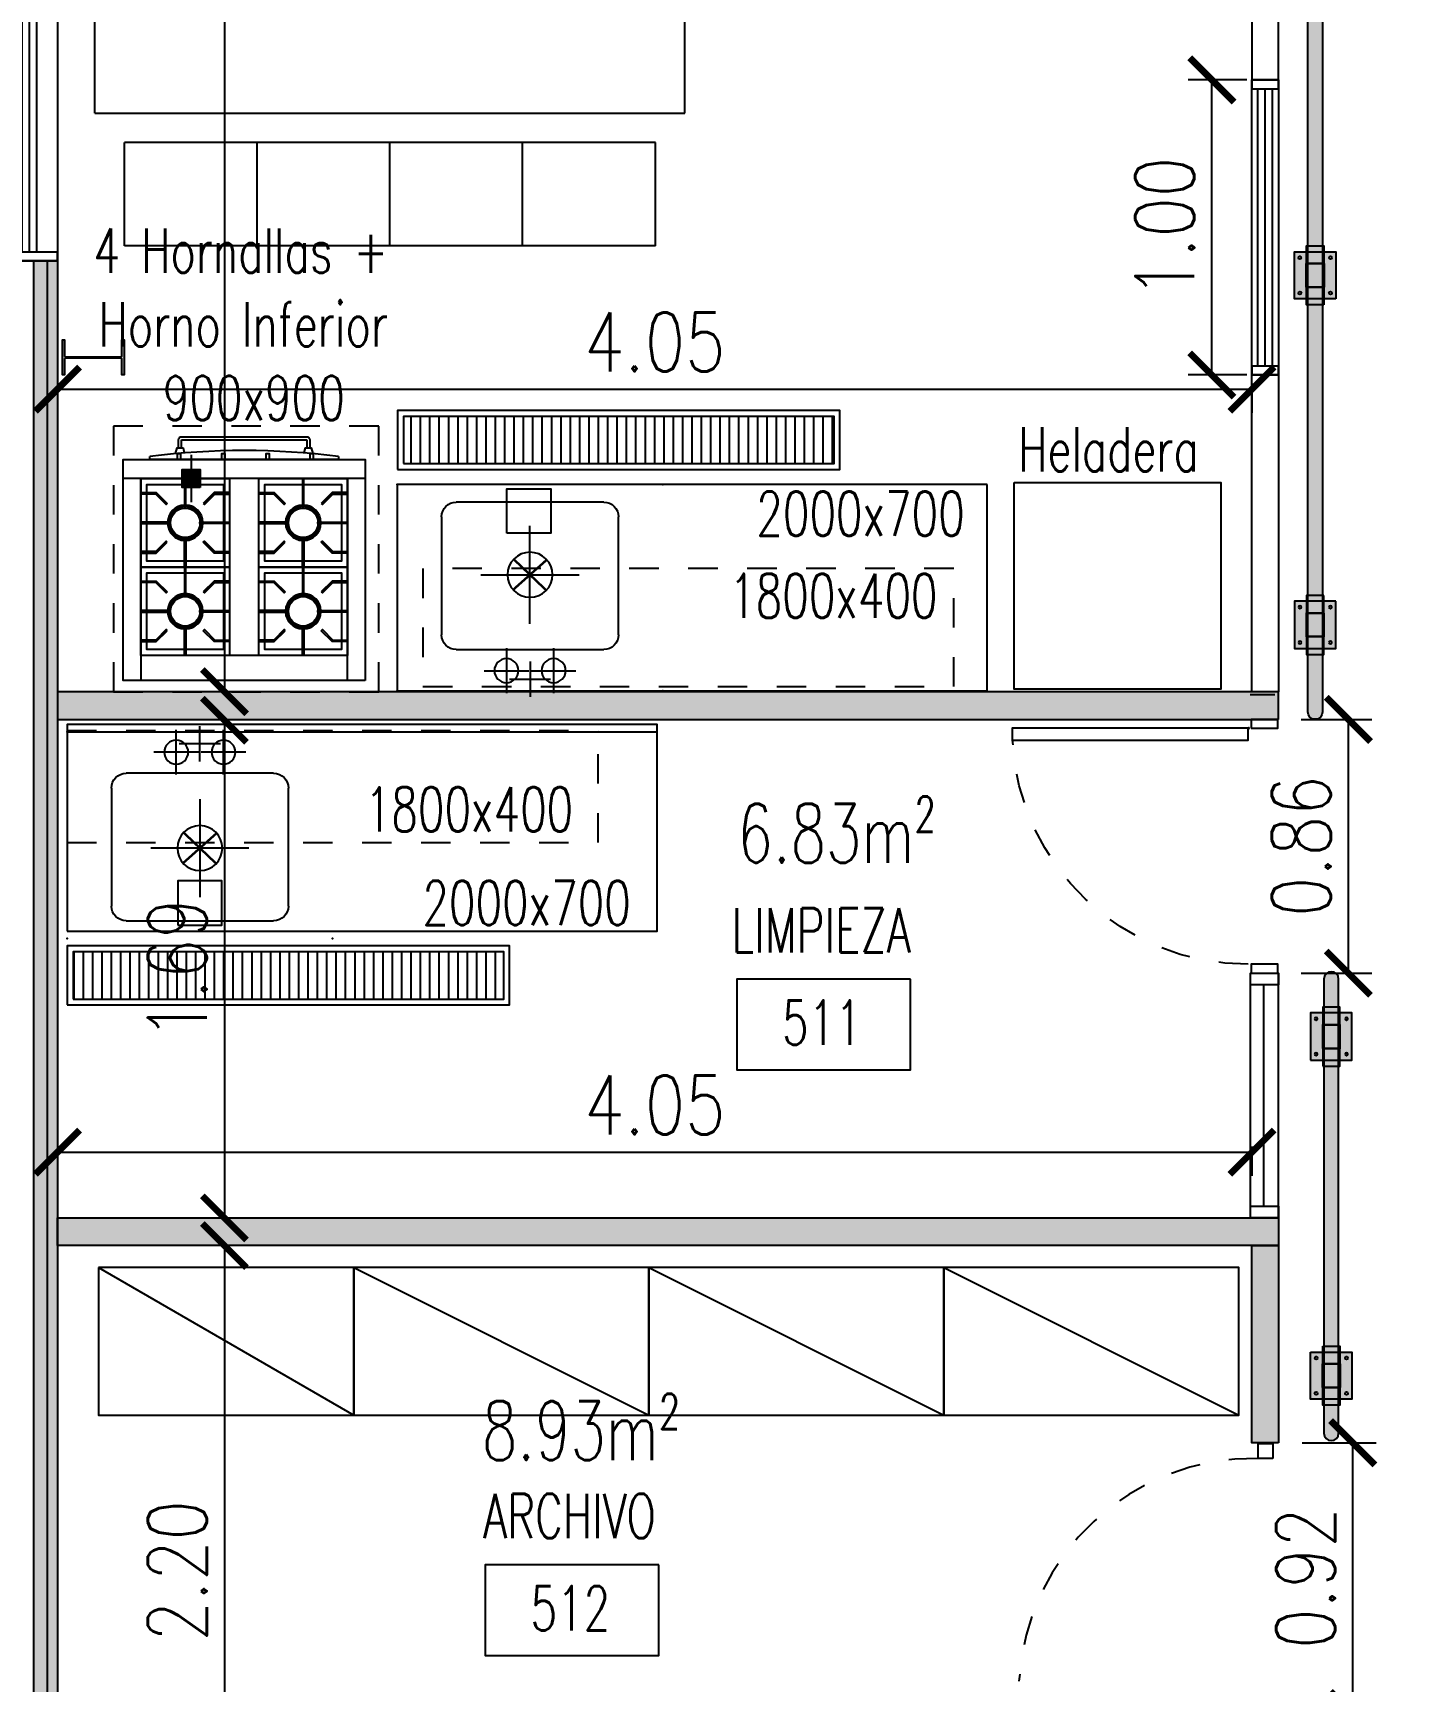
# Model space of a CAD drawing. Header units: millimetres. Extents: x -129 to 3172, y -143 to 919.
# Drawn here: x -53.25 to -48.58, y 5.31 to 10.9 of the extents above; entities that cross this region are included whole.
import ezdxf
from ezdxf.enums import TextEntityAlignment as Align

# ---------------------------------------------------------------- set-up
doc = ezdxf.new("R2010")
doc.units = ezdxf.units.MM
doc.header["$LTSCALE"] = 0.1
for name, pattern in [('DASHED', [0.75, 0.5, -0.25]), ('DASHED2', [0.375, 0.25, -0.125]), ('HIDDEN', [9.525, 6.35, -3.175])]:
    doc.linetypes.add(name, pattern=pattern)
for name, color, linetype in [('A-TABIQUE PRY', 2, 'Continuous'), ('A-VISTAS', 251, 'Continuous'), ('C-ALUMINIO', 140, 'Continuous'), ('C-METALICA', 8, 'Continuous'), ('D-PARACHOQUE', 8, 'Continuous'), ('E-AC INOX', 112, 'Continuous'), ('E-AC INOX CAMPANAS', 112, 'DASHED'), ('E-GENERAL', 8, 'Continuous'), ('E-MOBILIARIO', 1, 'Continuous'), ('E-REJILLAS', 8, 'Continuous'), ('E-TXT', 7, 'Continuous'), ('H-HATCH MURO', 252, 'Continuous'), ('MET-COLUMNA METALICA', 3, 'Continuous'), ('R-CUADRO REF', 1, 'Continuous'), ('R-NOMBRE LOCAL', 7, 'Continuous'), ('zA-COTAS', 1, 'Continuous'), ('zA-TXT SUPS', 2, 'Continuous')]:
    doc.layers.add(name, color=color, linetype=linetype)
doc.styles.add('ROMANS', font='ROMANS.SHX', dxfattribs={"width": 0.8, "height": 0.2})
doc.styles.add('TESTI15', font='romans.shx', dxfattribs={"width": 0.9, "height": 1.5})
doc.styles.add('VAUX', font='romans.shx', dxfattribs={"width": 0.85})
doc.dimstyles.new('COTA 1-125', dxfattribs={"dimtxt": 0.2, "dimasz": 0.15, "dimexe": 0.08, "dimexo": 0.08, "dimgap": 0.06, "dimtad": 1, "dimzin": 0, "dimdsep": 46, "dimtxsty": 'ROMANS', "dimblk": 'ARCHTICK', "dimcen": 0, "dimclrd": 256, "dimclre": 8, "dimclrt": 3, "dimadec": 0, "dimazin": 0, "dimtfac": 1, "dimtofl": 0, "dimtmove": 0, "dimatfit": 3, "dimldrblk": 'ARCHTICK', "dimfxl": 1, "dimtolj": 1, "dimtzin": 0, "dimlwd": -1, "dimlwe": -1, "dimarcsym": 0})

# ---------------------------------------------------------------- blocks, each defined once
blk = doc.blocks.new('1-600x500')
at = {"layer": 'E-AC INOX'}
for p, q in [((0.37, -0.1443), (0.37, 0.0072)), ((0.45, -0.1), (0.45, 0.02)), ((0.53, -0.1443), (0.53, 0.0072)), ((0.38, -0.04), (0.52, -0.04)), ((0.2943, -0.0685), (0.4457, -0.0685)), ((0.4543, -0.0685), (0.6057, -0.0685)), ((0.2, -0.14), (0.7, -0.14)), ((0.15, -0.59), (0.15, -0.19)), ((0.75, -0.19), (0.75, -0.59)), ((0.4499, -0.2272), (0.4499, -0.5599)), ((0.2835, -0.3936), (0.6163, -0.3936)), ((0.7, -0.64), (0.2, -0.64))]:
    blk.add_line(p, q, dxfattribs=at)
at = {"layer": 'E-AC INOX', "const_width": 0.008}
for points in [[(0.3929, -0.3428), (0.5069, -0.4444)], [(0.5051, -0.3408), (0.3946, -0.4463)]]:
    blk.add_lwpolyline(points, dxfattribs=at)
at = {"layer": 'E-AC INOX'}
for centre, radius in [((0.37, -0.0685), 0.0407), ((0.53, -0.0685), 0.0407), ((0.4499, -0.3936), 0.0764)]:
    blk.add_circle(centre, radius, dxfattribs=at)
for centre, start, end in [((0.2, -0.19), 90, 180), ((0.7, -0.19), 0, 90), ((0.2, -0.59), 180, 270), ((0.7, -0.59), 270, 0)]:
    blk.add_arc(centre, 0.05, start, end, dxfattribs=at)
at = {"layer": 'E-AC INOX', "color": 8}
for p in [(0, 0), (0.9, 0), (0, -0.7), (0.9, -0.7)]:
    blk.add_point(p, dxfattribs=at)
blk = doc.blocks.new('cocina 82 4h')
at = {"layer": 'E-AC INOX'}
h = blk.add_hatch(color=256, dxfattribs=at)
h.paths.add_polyline_path([(0.6201, -0.685), (0.6201, -0.6549), (0.59, -0.6549), (0.59, -0.685)])
h.paths.add_polyline_path([(0.5599, -0.685), (0.5599, -0.7151), (0.59, -0.7151), (0.59, -0.685)])
h.paths.add_polyline_path([(0.59, -0.685), (0.59, -0.7151), (0.6201, -0.7151), (0.6201, -0.685)])
h.paths.add_polyline_path([(0.5599, -0.6549), (0.5599, -0.685), (0.59, -0.685), (0.59, -0.6549)])
for p, q in [((0.06, 0), (0.06, -0.685)), ((0.76, -0.685), (0.76, 0)), ((0.06, -0.085), (0.76, -0.085)), ((0.59, -0.7651), (0.59, -0.6049)), ((0, -0.685), (0.82, -0.685)), ((0.5099, -0.685), (0.6701, -0.685)), ((0.09, -0.75), (0.73, -0.75)), ((0.09, -0.76), (0.09, -0.75)), ((0.73, -0.75), (0.73, -0.76)), ((0.1975, -0.8166), (0.1975, -0.7891)), ((0.6225, -0.8166), (0.1975, -0.8166)), ((0.6225, -0.7891), (0.6225, -0.8166))]:
    blk.add_line(p, q, dxfattribs=at)
for points in [[(0, 0), (0.82, 0), (0.82, -0.75), (0, -0.75)], [(0.06, -0.085), (0.36, -0.085), (0.36, -0.385), (0.06, -0.385)], [(0.2125, -0.085), (0.2125, -0.185), (0.2075, -0.185), (0.2075, -0.085)], [(0.46, -0.085), (0.76, -0.085), (0.76, -0.385), (0.46, -0.385)], [(0.46, -0.085), (0.76, -0.085), (0.76, -0.385), (0.46, -0.385)], [(0.48, -0.105), (0.74, -0.105), (0.74, -0.365), (0.48, -0.365)], [(0.6125, -0.085), (0.6125, -0.185), (0.6075, -0.185), (0.6075, -0.085)], [(0.1487, -0.1692), (0.1452, -0.1728), (0.1099, -0.1375), (0.06, -0.1375), (0.06, -0.1325), (0.112, -0.1325)], [(0.2713, -0.1692), (0.2748, -0.1728), (0.3101, -0.1375), (0.36, -0.1375), (0.36, -0.1325), (0.308, -0.1325)], [(0.5487, -0.1692), (0.5452, -0.1728), (0.5099, -0.1375), (0.46, -0.1375), (0.46, -0.1325), (0.512, -0.1325)], [(0.6713, -0.1692), (0.6748, -0.1728), (0.7101, -0.1375), (0.76, -0.1375), (0.76, -0.1325), (0.708, -0.1325)], [(0.06, -0.2325), (0.16, -0.2325), (0.16, -0.2375), (0.06, -0.2375)], [(0.36, -0.2325), (0.26, -0.2325), (0.26, -0.2375), (0.36, -0.2375)], [(0.46, -0.2325), (0.56, -0.2325), (0.56, -0.2375), (0.46, -0.2375)], [(0.76, -0.2325), (0.66, -0.2325), (0.66, -0.2375), (0.76, -0.2375)], [(0.1487, -0.3008), (0.1452, -0.2972), (0.1099, -0.3325), (0.06, -0.3325), (0.06, -0.3375), (0.112, -0.3375)], [(0.2125, -0.385), (0.2125, -0.285), (0.2075, -0.285), (0.2075, -0.385)], [(0.2713, -0.3008), (0.2748, -0.2972), (0.3101, -0.3325), (0.36, -0.3325), (0.36, -0.3375), (0.308, -0.3375)], [(0.5487, -0.3008), (0.5452, -0.2972), (0.5099, -0.3325), (0.46, -0.3325), (0.46, -0.3375), (0.512, -0.3375)], [(0.6125, -0.385), (0.6125, -0.285), (0.6075, -0.285), (0.6075, -0.385)], [(0.6713, -0.3008), (0.6748, -0.2972), (0.7101, -0.3325), (0.76, -0.3325), (0.76, -0.3375), (0.708, -0.3375)], [(0.06, -0.385), (0.36, -0.385), (0.36, -0.685), (0.06, -0.685)], [(0.06, -0.385), (0.36, -0.385), (0.36, -0.685), (0.06, -0.685)], [(0.2125, -0.385), (0.2125, -0.485), (0.2075, -0.485), (0.2075, -0.385)], [(0.46, -0.385), (0.76, -0.385), (0.76, -0.685), (0.46, -0.685)], [(0.46, -0.385), (0.76, -0.385), (0.76, -0.685), (0.46, -0.685)], [(0.6125, -0.385), (0.6125, -0.485), (0.6075, -0.485), (0.6075, -0.385)], [(0.1487, -0.4692), (0.1452, -0.4728), (0.1099, -0.4375), (0.06, -0.4375), (0.06, -0.4325), (0.112, -0.4325)], [(0.08, -0.405), (0.34, -0.405), (0.34, -0.665), (0.08, -0.665)], [(0.2713, -0.4692), (0.2748, -0.4728), (0.3101, -0.4375), (0.36, -0.4375), (0.36, -0.4325), (0.308, -0.4325)], [(0.5487, -0.4692), (0.5452, -0.4728), (0.5099, -0.4375), (0.46, -0.4375), (0.46, -0.4325), (0.512, -0.4325)], [(0.48, -0.405), (0.74, -0.405), (0.74, -0.665), (0.48, -0.665)], [(0.6713, -0.4692), (0.6748, -0.4728), (0.7101, -0.4375), (0.76, -0.4375), (0.76, -0.4325), (0.708, -0.4325)], [(0.06, -0.5325), (0.16, -0.5325), (0.16, -0.5375), (0.06, -0.5375)], [(0.36, -0.5325), (0.26, -0.5325), (0.26, -0.5375), (0.36, -0.5375)], [(0.46, -0.5325), (0.56, -0.5325), (0.56, -0.5375), (0.46, -0.5375)], [(0.76, -0.5325), (0.66, -0.5325), (0.66, -0.5375), (0.76, -0.5375)], [(0.1487, -0.6008), (0.1452, -0.5972), (0.1099, -0.6325), (0.06, -0.6325), (0.06, -0.6375), (0.112, -0.6375)], [(0.2125, -0.685), (0.2125, -0.585), (0.2075, -0.585), (0.2075, -0.685)], [(0.2713, -0.6008), (0.2748, -0.5972), (0.3101, -0.6325), (0.36, -0.6325), (0.36, -0.6375), (0.308, -0.6375)], [(0.5487, -0.6008), (0.5452, -0.5972), (0.5099, -0.6325), (0.46, -0.6325), (0.46, -0.6375), (0.512, -0.6375)], [(0.6125, -0.685), (0.6125, -0.585), (0.6075, -0.585), (0.6075, -0.685)], [(0.6713, -0.6008), (0.6748, -0.5972), (0.7101, -0.6325), (0.76, -0.6325), (0.76, -0.6375), (0.708, -0.6375)], [(0.5599, -0.6549), (0.6201, -0.6549), (0.6201, -0.7151), (0.5599, -0.7151)], [(0.176, -0.75), (0.186, -0.75), (0.186, -0.77), (0.176, -0.77)], [(0.326, -0.75), (0.336, -0.75), (0.336, -0.77), (0.326, -0.77)], [(0.476, -0.75), (0.486, -0.75), (0.486, -0.77), (0.476, -0.77)], [(0.626, -0.75), (0.636, -0.75), (0.636, -0.77), (0.626, -0.77)]]:
    blk.add_lwpolyline(points, close=True, dxfattribs=at)
for points in [[(0.08, -0.1325), (0.08, -0.105), (0.2075, -0.105)], [(0.2125, -0.105), (0.34, -0.105), (0.34, -0.1325)], [(0.48, -0.1325), (0.48, -0.105), (0.6075, -0.105)], [(0.6125, -0.105), (0.74, -0.105), (0.74, -0.1325)], [(0.08, -0.2325), (0.08, -0.1375)], [(0.34, -0.1375), (0.34, -0.2325)], [(0.48, -0.2325), (0.48, -0.1375)], [(0.74, -0.1375), (0.74, -0.2325)], [(0.08, -0.3325), (0.08, -0.2375)], [(0.34, -0.2375), (0.34, -0.3325)], [(0.48, -0.3325), (0.48, -0.2375)], [(0.74, -0.2375), (0.74, -0.3325)], [(0.2075, -0.365), (0.08, -0.365), (0.08, -0.3375)], [(0.34, -0.3375), (0.34, -0.365), (0.2125, -0.365)], [(0.6075, -0.365), (0.48, -0.365), (0.48, -0.3375)], [(0.74, -0.3375), (0.74, -0.365), (0.6125, -0.365)], [(0.08, -0.4325), (0.08, -0.405), (0.2075, -0.405)], [(0.08, -0.5325), (0.08, -0.4375)], [(0.2125, -0.405), (0.34, -0.405), (0.34, -0.4325)], [(0.34, -0.4375), (0.34, -0.5325)], [(0.48, -0.4325), (0.48, -0.405), (0.6075, -0.405)], [(0.48, -0.5325), (0.48, -0.4375)], [(0.6125, -0.405), (0.74, -0.405), (0.74, -0.4325)], [(0.74, -0.4375), (0.74, -0.5325)], [(0.08, -0.6325), (0.08, -0.5375)], [(0.34, -0.5375), (0.34, -0.6325)], [(0.48, -0.6325), (0.48, -0.5375)], [(0.74, -0.5375), (0.74, -0.6325)], [(0.2075, -0.665), (0.08, -0.665), (0.08, -0.6375)], [(0.34, -0.6375), (0.34, -0.665), (0.2125, -0.665)], [(0.6075, -0.665), (0.48, -0.665), (0.48, -0.6375)], [(0.74, -0.6375), (0.74, -0.665), (0.6125, -0.665)], [(0.207, -0.7719), (0.2025, -0.7891), (0.1825, -0.7891), (0.1778, -0.7695)], [(0.6427, -0.7694), (0.6375, -0.7891), (0.6175, -0.7891), (0.6134, -0.7719)]]:
    blk.add_lwpolyline(points, dxfattribs=at)
blk.add_lwpolyline([(0.6325, -0.7891), (0.6325, -0.8166, -0.414214), (0.6225, -0.8266), (0.1975, -0.8266, -0.414214), (0.1875, -0.8166), (0.1875, -0.7891)], format="xyb", dxfattribs=at)
for centre in [(0.21, -0.235), (0.61, -0.235), (0.21, -0.535), (0.61, -0.535)]:
    blk.add_circle(centre, 0.05, dxfattribs=at)
for centre, radius, start, end in [((0.21, -0.235), 0.06, 92.388, 177.612), ((0.21, -0.235), 0.055, 92.6053, 177.3947), ((0.21, -0.235), 0.06, 2.388, 87.612), ((0.21, -0.235), 0.055, 2.6053, 87.3947), ((0.61, -0.235), 0.06, 92.388, 177.612), ((0.61, -0.235), 0.055, 92.6053, 177.3947), ((0.61, -0.235), 0.06, 2.388, 87.612), ((0.61, -0.235), 0.055, 2.6053, 87.3947), ((0.21, -0.235), 0.06, 182.388, 267.612), ((0.21, -0.235), 0.055, 182.6053, 267.3947), ((0.21, -0.235), 0.055, 272.6053, 357.3947), ((0.21, -0.235), 0.06, 272.388, 357.612), ((0.61, -0.235), 0.06, 182.388, 267.612), ((0.61, -0.235), 0.055, 182.6053, 267.3947), ((0.61, -0.235), 0.055, 272.6053, 357.3947), ((0.61, -0.235), 0.06, 272.388, 357.612), ((0.21, -0.535), 0.06, 92.388, 177.612), ((0.21, -0.535), 0.055, 92.6053, 177.3947), ((0.21, -0.535), 0.06, 2.388, 87.612), ((0.21, -0.535), 0.055, 2.6053, 87.3947), ((0.61, -0.535), 0.06, 92.388, 177.612), ((0.61, -0.535), 0.055, 92.6053, 177.3947), ((0.61, -0.535), 0.06, 2.388, 87.612), ((0.61, -0.535), 0.055, 2.6053, 87.3947), ((0.21, -0.535), 0.06, 182.388, 267.612), ((0.21, -0.535), 0.055, 182.6053, 267.3947), ((0.21, -0.535), 0.055, 272.6053, 357.3947), ((0.21, -0.535), 0.06, 272.388, 357.612), ((0.61, -0.535), 0.06, 182.388, 267.612), ((0.61, -0.535), 0.055, 182.6053, 267.3947), ((0.61, -0.535), 0.055, 272.6053, 357.3947), ((0.61, -0.535), 0.06, 272.388, 357.612), ((0.41, 1.7997), 2.5796, 262.8742, 277.1258)]:
    blk.add_arc(centre, radius, start, end, dxfattribs=at)
at = {"layer": 'E-TXT', "insert": (1.1574, -0.8826, 0.0526), "char_height": 0.15, "attachment_point": 7, "rotation": 180, "style": 'TESTI15'}
blk.add_mtext_dynamic_manual_height_columns('\\pi0.23639;{\\W0.7;4 Hornallas +\\P\\pi0.25389;Horno Inferior\\P\\pi0.47139;900x900}', width=1.597777, gutter_width=12.5, heights=[0], dxfattribs=at)
blk = doc.blocks.new('A$C1106349E')
at = {"layer": 'E-MOBILIARIO'}
for p, q in [((0.1, 0.45), (0.1, 0.1)), ((0.1, 0.45), (0.1, 0.1)), ((1.9, 0.45), (0.1, 0.45)), ((0.55, 0.45), (0.55, 0.1)), ((0.55, 0.45), (0.55, 0.1)), ((1, 0.45), (1, 0.1)), ((1, 0.45), (1, 0.1)), ((1.45, 0.45), (1.45, 0.1)), ((1.45, 0.45), (1.45, 0.1)), ((1.9, 0.45), (1.9, 0.1)), ((1.9, 0.45), (1.9, 0.1)), ((1.9, 0.45), (1.9, 0.1)), ((1.9, 0.45), (1.9, 0.1)), ((1.9, 0.1), (0.1, 0.1)), ((1.9, 0.1), (0.1, 0.1)), ((0, 0), (0, -0.8)), ((0, 0), (0, -0.8)), ((0, 0), (0, -0.8)), ((0, 0), (2, 0)), ((0, 0), (0, -0.8)), ((0, 0), (2, 0)), ((0, 0), (0, -0.8)), ((0, 0), (0, -0.8)), ((2, 0), (2, -0.8)), ((2, 0), (2, -0.8)), ((2, 0), (2, -0.8)), ((2, 0), (2, -0.8)), ((2, 0), (2, -0.8)), ((2, 0), (2, -0.8)), ((2, 0), (2, -0.8)), ((2, 0), (2, -0.8)), ((0, -0.8), (2, -0.8)), ((0, -0.8), (2, -0.8)), ((0.1, -1.25), (0.1, -0.9)), ((1.9, -0.9), (0.1, -0.9)), ((0.1, -1.25), (0.1, -0.9)), ((1.9, -0.9), (0.1, -0.9)), ((0.55, -1.25), (0.55, -0.9)), ((0.55, -1.25), (0.55, -0.9)), ((1, -1.25), (1, -0.9)), ((1, -1.25), (1, -0.9)), ((1.45, -1.25), (1.45, -0.9)), ((1.45, -1.25), (1.45, -0.9)), ((1.9, -1.25), (1.9, -0.9)), ((1.9, -1.25), (1.9, -0.9)), ((1.9, -1.25), (1.9, -0.9)), ((1.9, -1.25), (1.9, -0.9)), ((1.9, -1.25), (0.1, -1.25)), ((1.9, -1.25), (0.1, -1.25))]:
    blk.add_line(p, q, dxfattribs=at)
blk = doc.blocks.new('15X15')
at = {"layer": 'E-REJILLAS', "elevation": -0.0017}
blk.add_lwpolyline([(1961.4181, 1185.014), (1961.5681, 1185.014), (1961.5681, 1184.864), (1961.4181, 1184.864)], close=True, dxfattribs=at)
blk = doc.blocks.new('PLT - Parachoque pie')
at = {"layer": 'D-PARACHOQUE'}
h = blk.add_hatch(color=253, dxfattribs=at)
h.paths.add_polyline_path([(0.041, 0.18), (0.099, 0.18), (0.099, 0.12), (0.041, 0.12)])
h.paths.add_polyline_path([(0.04, 0.12), (0.1, 0.12), (0.1, 0.04), (0.04, 0.04)])
h.paths.add_polyline_path([(0.041, 0.04), (0.099, 0.04), (0.099, -0.02), (0.041, -0.02)])
blk.add_hatch(color=254, dxfattribs=at).paths.add_polyline_path([(0, 0.16), (0.14, 0.16), (0.14, 0), (0, 0)])
for points in [[(0.041, 0.18), (0.099, 0.18), (0.099, 0.12), (0.041, 0.12)], [(0, 0.16), (0.14, 0.16), (0.14, 0), (0, 0)], [(0.04, 0.12), (0.1, 0.12), (0.1, 0.04), (0.04, 0.04)], [(0.041, 0.04), (0.099, 0.04), (0.099, -0.02), (0.041, -0.02)]]:
    blk.add_lwpolyline(points, close=True, dxfattribs=at)
for centre in [(0.0184, 0.1398, -0.0122), (0.1216, 0.1398, -0.0122), (0.0184, 0.0202, -0.0122), (0.1216, 0.0202, -0.0122)]:
    blk.add_circle(centre, 0.00498, dxfattribs=at)
blk = doc.blocks.new('COL MET 20')
at = {"layer": 'MET-COLUMNA METALICA'}
blk.add_hatch(color=256, dxfattribs=at).paths.add_polyline_path([(-0.0971, -0.0036, -0.414214), (-0.0935, 0), (0.0935, 0, -0.414214), (0.0971, -0.0036), (0.0971, -0.0568), (0.1045, -0.0568), (0.1045, 0.0615), (0.0971, 0.0615), (0.0971, 0.0083, -0.414214), (0.0935, 0.0047), (-0.0935, 0.0047, -0.414214), (-0.0971, 0.0083), (-0.0971, 0.0615), (-0.1045, 0.0615), (-0.1045, -0.0568), (-0.0971, -0.0568)])
blk.add_lwpolyline([(-0.0971, -0.0568), (-0.1045, -0.0568), (-0.1045, 0.0615), (-0.0971, 0.0615), (-0.0971, 0.0083, 0.414214), (-0.0935, 0.0047), (0.0935, 0.0047, 0.414214), (0.0971, 0.0083), (0.0971, 0.0615), (0.1045, 0.0615), (0.1045, -0.0568), (0.0971, -0.0568), (0.0971, -0.0036, 0.414214), (0.0935, 0), (-0.0935, 0, 0.414214), (-0.0971, -0.0036)], format="xyb", close=True, dxfattribs=at)
blk = doc.blocks.new('N Local')
at = {"layer": 'R-CUADRO REF'}
blk.add_lwpolyline([(6337.1934, -934.8286), (6337.93, -934.8286), (6337.93, -935.2124), (6337.1934, -935.2124)], close=True, dxfattribs=at)
at = {"layer": 'R-CUADRO REF', "lineweight": 0, "style": 'VAUX', "width": 0.85}
blk.add_attdef('NUMERO', text='', height=0.1823, dxfattribs=at).set_placement((6337.5847, -935.1061), align=Align.CENTER)
at = {"layer": 'R-NOMBRE LOCAL', "lineweight": 0, "style": 'VAUX', "width": 0.85}
for p in [(6337.5718, -934.4549), (6337.5718, -934.7149)]:
    blk.add_attdef('NOMBRE', text='', height=0.1823, dxfattribs=at).set_placement(p, align=Align.CENTER)
blk = doc.blocks.new('R150x20')
at = {"layer": 'E-REJILLAS'}
h = blk.add_hatch(dxfattribs=at)
h.set_pattern_fill('LINE', color=256, scale=0.01, angle=180, style=0)
h.set_pattern_definition([(180, (2011.962498, 1180.220005), (-4e-18, -0.03175), [])])
h.paths.add_polyline_path([(2011.9625, 1178.76), (2012.1225, 1178.76), (2012.1225, 1180.22), (2011.9625, 1180.22)])
for points in [[(2011.9425, 1178.74), (2011.9425, 1180.24), (2012.1425, 1180.24), (2012.1425, 1178.74)], [(2011.9625, 1178.76), (2011.9625, 1180.22), (2012.1225, 1180.22), (2012.1225, 1178.76)]]:
    blk.add_lwpolyline(points, close=True, dxfattribs=at)
blk = doc.blocks.new('_ARCHTICK')
at = {"color": 0, "linetype": 'ByBlock', "const_width": 0.15}
blk.add_lwpolyline([(-0.5, -0.5), (0.5, 0.5)], dxfattribs=at)
blk = doc.blocks.new('*D398')
at = {"layer": 'Defpoints', "color": 0, "transparency": 16777216}
for p in [(-52.599, 14.4669, -0.0143), (-52.599, 8.6669, -0.0581), (-52.599, 8.6669)]:
    blk.add_point(p, dxfattribs=at)
at = {"layer": 'zA-COTAS', "color": 8, "linetype": 'HIDDEN', "transparency": 16777216}
blk.add_line((-52.679, 14.4669), (-52.679, 14.4669), dxfattribs=at)
at = {"layer": 'zA-COTAS', "transparency": 16777216}
blk.add_line((-52.599, 14.4669), (-52.599, 8.6669), dxfattribs=at)
at = {"layer": 'zA-COTAS', "transparency": 16777216, "xscale": 0.15, "yscale": 0.15, "zscale": 0.15}
for p, rotation in [((-52.599, 14.4669), 90), ((-52.599, 8.6669), 270)]:
    blk.add_blockref('_ARCHTICK', p, dxfattribs=dict(at, rotation=rotation))
at = {"layer": 'zA-COTAS', "color": 3, "transparency": 16777216, "insert": (-52.759, 11.5669), "char_height": 0.2, "attachment_point": 5, "rotation": 90, "style": 'ROMANS'}
blk.add_mtext('\\A1;5.80', dxfattribs=at)
blk = doc.blocks.new('*D399')
at = {"layer": 'Defpoints', "color": 0, "transparency": 16777216}
for p in [(-52.599, 8.5704), (-52.599, 6.8834), (-52.599, 6.8834)]:
    blk.add_point(p, dxfattribs=at)
at = {"layer": 'zA-COTAS', "transparency": 16777216}
blk.add_line((-52.599, 8.5704), (-52.599, 6.8834), dxfattribs=at)
at = {"layer": 'zA-COTAS', "color": 8, "linetype": 'HIDDEN', "transparency": 16777216}
blk.add_line((-52.519, 8.5704), (-52.519, 8.5704), dxfattribs=at)
at = {"layer": 'zA-COTAS', "transparency": 16777216, "xscale": 0.15, "yscale": 0.15, "zscale": 0.15}
for p, rotation in [((-52.599, 8.5704), 90), ((-52.599, 6.8834), 270)]:
    blk.add_blockref('_ARCHTICK', p, dxfattribs=dict(at, rotation=rotation))
at = {"layer": 'zA-COTAS', "color": 3, "transparency": 16777216, "insert": (-52.759, 7.7269), "char_height": 0.2, "attachment_point": 5, "rotation": 90, "style": 'ROMANS'}
blk.add_mtext('\\A1;1.69', dxfattribs=at)
blk = doc.blocks.new('*D400')
at = {"layer": 'Defpoints', "color": 0, "transparency": 16777216}
for p in [(-52.599, 6.7894, -0.0408), (-52.599, 4.5849), (-52.599, 4.5849)]:
    blk.add_point(p, dxfattribs=at)
at = {"layer": 'zA-COTAS', "transparency": 16777216}
blk.add_line((-52.599, 6.7894), (-52.599, 4.5849), dxfattribs=at)
at = {"layer": 'zA-COTAS', "transparency": 16777216, "xscale": 0.15, "yscale": 0.15, "zscale": 0.15}
for p, rotation in [((-52.599, 6.7894), 90), ((-52.599, 4.5849), 270)]:
    blk.add_blockref('_ARCHTICK', p, dxfattribs=dict(at, rotation=rotation))
at = {"layer": 'zA-COTAS', "color": 3, "transparency": 16777216, "insert": (-52.759, 5.6872), "char_height": 0.2, "attachment_point": 5, "rotation": 90, "style": 'ROMANS'}
blk.add_mtext('\\A1;2.20', dxfattribs=at)
blk = doc.blocks.new('*D421')
at = {"layer": 'Defpoints', "color": 0, "transparency": 16777216}
for p in [(-48.4367, 37.3866, 0.0017), (-48.4367, 4.5807), (-48.2227, 4.5807, -0.0201)]:
    blk.add_point(p, dxfattribs=at)
at = {"layer": 'zA-COTAS', "transparency": 16777216}
blk.add_line((-48.4367, 37.3866), (-48.4367, 4.5807), dxfattribs=at)
at = {"layer": 'zA-COTAS', "color": 8, "linetype": 'HIDDEN', "transparency": 16777216}
blk.add_line((-48.3027, 4.5807), (-48.5167, 4.5807), dxfattribs=at)
at = {"layer": 'zA-COTAS', "transparency": 16777216, "xscale": 0.15, "yscale": 0.15, "zscale": 0.15}
for p, rotation in [((-48.4367, 37.3866), 90), ((-48.4367, 4.5807), 270)]:
    blk.add_blockref('_ARCHTICK', p, dxfattribs=dict(at, rotation=rotation))
at = {"layer": 'zA-COTAS', "color": 3, "transparency": 16777216, "insert": (-48.5967, 20.9836), "char_height": 0.2, "attachment_point": 5, "rotation": 90, "style": 'ROMANS'}
blk.add_mtext('\\A1;32.81', dxfattribs=at)
blk = doc.blocks.new('*D495')
at = {"layer": 'Defpoints', "color": 0, "transparency": 16777216}
for p in [(-53.165, 7.1542, -0.0219), (-49.1154, 7.2053, -0.0408), (-49.1154, 7.1062)]:
    blk.add_point(p, dxfattribs=at)
at = {"layer": 'zA-COTAS', "transparency": 16777216}
blk.add_line((-53.165, 7.1062), (-49.1154, 7.1062), dxfattribs=at)
at = {"layer": 'zA-COTAS', "color": 8, "linetype": 'HIDDEN', "transparency": 16777216}
for p, q in [((-49.1154, 7.1253), (-49.1154, 7.0262)), ((-53.165, 7.0742), (-53.165, 7.0262))]:
    blk.add_line(p, q, dxfattribs=at)
at = {"layer": 'zA-COTAS', "transparency": 16777216, "xscale": 0.15, "yscale": 0.15, "zscale": 0.15, "rotation": 180}
blk.add_blockref('_ARCHTICK', (-53.165, 7.1062), dxfattribs=at)
at = {"layer": 'zA-COTAS', "transparency": 16777216, "xscale": 0.15, "yscale": 0.15, "zscale": 0.15}
blk.add_blockref('_ARCHTICK', (-49.1154, 7.1062), dxfattribs=at)
at = {"layer": 'zA-COTAS', "color": 3, "transparency": 16777216, "insert": (-51.1402, 7.2662), "char_height": 0.2, "attachment_point": 5, "style": 'ROMANS'}
blk.add_mtext('\\A1;4.05', dxfattribs=at)
blk = doc.blocks.new('*D496')
at = {"layer": 'Defpoints', "color": 0, "transparency": 16777216}
for p in [(-49.1154, 9.7913, -0.0408), (-53.165, 9.7403, -0.0219), (-49.1154, 9.6922)]:
    blk.add_point(p, dxfattribs=at)
at = {"layer": 'zA-COTAS', "transparency": 16777216}
blk.add_line((-53.165, 9.6922), (-49.1154, 9.6922), dxfattribs=at)
at = {"layer": 'zA-COTAS', "color": 8, "linetype": 'HIDDEN', "transparency": 16777216}
for p, q in [((-49.1154, 9.7113), (-49.1154, 9.6122)), ((-53.165, 9.6603), (-53.165, 9.6122))]:
    blk.add_line(p, q, dxfattribs=at)
at = {"layer": 'zA-COTAS', "transparency": 16777216, "xscale": 0.15, "yscale": 0.15, "zscale": 0.15, "rotation": 180}
blk.add_blockref('_ARCHTICK', (-53.165, 9.6922), dxfattribs=at)
at = {"layer": 'zA-COTAS', "transparency": 16777216, "xscale": 0.15, "yscale": 0.15, "zscale": 0.15}
blk.add_blockref('_ARCHTICK', (-49.1154, 9.6922), dxfattribs=at)
at = {"layer": 'zA-COTAS', "color": 3, "transparency": 16777216, "insert": (-51.1402, 9.8522), "char_height": 0.2, "attachment_point": 5, "style": 'ROMANS'}
blk.add_mtext('\\A1;4.05', dxfattribs=at)
blk = doc.blocks.new('carp alum 060 1')
at = {"layer": 'C-ALUMINIO'}
for points in [[(0, 0), (-0.19, 0), (-0.19, -1), (0, -1)], [(-0.19, 0), (0, 0), (0, -0.03), (-0.19, -0.03)]]:
    blk.add_lwpolyline(points, close=True, dxfattribs=at)
for points in [[(-0.19, -0.03), (-0.19, 0)], [(-0.12, -0.03), (-0.12, -0.97)], [(-0.095, -0.03), (-0.095, -0.97)], [(-0.07, -0.03), (-0.07, -0.97)]]:
    blk.add_lwpolyline(points, dxfattribs=at)
at = {"layer": 'C-ALUMINIO', "elevation": 0.0129}
blk.add_lwpolyline([(-0.19, -0.97), (0, -0.97), (0, -1), (-0.19, -1)], close=True, dxfattribs=at)
blk = doc.blocks.new('vf')
at = {"layer": 'C-ALUMINIO'}
for points in [[(0, 0), (-0.09, 0), (-0.09, 1), (0, 1)], [(-0.09, 0), (0, 0), (0, 0.03), (-0.09, 0.03)]]:
    blk.add_lwpolyline(points, close=True, dxfattribs=at)
at = {"layer": 'C-ALUMINIO', "elevation": 0.0129}
blk.add_lwpolyline([(-0.09, 0.97), (0, 0.97), (0, 1), (-0.09, 1)], close=True, dxfattribs=at)
for points in [[(-0.07, 0.03), (-0.07, 0.97)], [(-0.045, 0.03), (-0.045, 0.97)], [(-0.02, 0.03), (-0.02, 0.97)]]:
    blk.add_lwpolyline(points, dxfattribs=at)
at = {"layer": 'C-ALUMINIO'}
blk.add_lwpolyline([(-0.09, 0.03), (-0.09, 0)], dxfattribs=at)
blk = doc.blocks.new('P80i')
at = {"layer": 'C-ALUMINIO'}
for points in [[(0.03, 0.1), (0.03, 0.9), (0.07, 0.9), (0.07, 0.1)], [(0.03, 0.09), (0.03, 0), (0, 0), (0, 0.09)], [(0.86, 0.09), (0.86, 0), (0.83, 0), (0.83, 0.09)]]:
    blk.add_lwpolyline(points, close=True, dxfattribs=at)
blk.add_circle((0.0295, 0.0975, 0.0203), 0.00167, dxfattribs=at)
at = {"layer": 'C-ALUMINIO', "color": 8, "linetype": 'DASHED2'}
blk.add_arc((0.03, 0.1), 0.8, 0, 87.134, dxfattribs=at)
blk = doc.blocks.new('*D535')
at = {"layer": 'Defpoints', "color": 0, "transparency": 16777216}
for p in [(-49.0256, 6.1214), (-48.7738, 6.1214), (-49.0256, 5.2037)]:
    blk.add_point(p, dxfattribs=at)
at = {"layer": 'zA-COTAS', "color": 8, "linetype": 'HIDDEN', "transparency": 16777216}
for p, q in [((-48.9456, 6.1214), (-48.6938, 6.1214)), ((-48.9456, 5.2037), (-48.6938, 5.2037))]:
    blk.add_line(p, q, dxfattribs=at)
at = {"layer": 'zA-COTAS', "transparency": 16777216}
blk.add_line((-48.7738, 5.2037), (-48.7738, 6.1214), dxfattribs=at)
at = {"layer": 'zA-COTAS', "transparency": 16777216, "xscale": 0.15, "yscale": 0.15, "zscale": 0.15}
for p, rotation in [((-48.7738, 6.1214), 90), ((-48.7738, 5.2037), 270)]:
    blk.add_blockref('_ARCHTICK', p, dxfattribs=dict(at, rotation=rotation))
at = {"layer": 'zA-COTAS', "color": 3, "transparency": 16777216, "insert": (-48.9338, 5.6626), "char_height": 0.2, "attachment_point": 5, "rotation": 90, "style": 'ROMANS'}
blk.add_mtext('\\A1;0.92', dxfattribs=at)
blk = doc.blocks.new('*D536')
at = {"layer": 'Defpoints', "color": 0, "transparency": 16777216}
for p in [(-49.0281, 8.573), (-48.7886, 8.573), (-49.0281, 7.713)]:
    blk.add_point(p, dxfattribs=at)
at = {"layer": 'zA-COTAS', "color": 8, "linetype": 'HIDDEN', "transparency": 16777216}
for p, q in [((-48.9481, 8.573), (-48.7086, 8.573)), ((-48.9481, 7.713), (-48.7086, 7.713))]:
    blk.add_line(p, q, dxfattribs=at)
at = {"layer": 'zA-COTAS', "transparency": 16777216}
blk.add_line((-48.7886, 7.713), (-48.7886, 8.573), dxfattribs=at)
at = {"layer": 'zA-COTAS', "transparency": 16777216, "xscale": 0.15, "yscale": 0.15, "zscale": 0.15}
for p, rotation in [((-48.7886, 8.573), 90), ((-48.7886, 7.713), 270)]:
    blk.add_blockref('_ARCHTICK', p, dxfattribs=dict(at, rotation=rotation))
at = {"layer": 'zA-COTAS', "color": 3, "transparency": 16777216, "insert": (-48.9486, 8.143), "char_height": 0.2, "attachment_point": 5, "rotation": 90, "style": 'ROMANS'}
blk.add_mtext('\\A1;0.86', dxfattribs=at)
blk = doc.blocks.new('*D539')
at = {"layer": 'Defpoints', "color": 0, "transparency": 16777216}
for p in [(-53.6168, 11.127), (-53.165, 11.127), (-53.165, 10.127)]:
    blk.add_point(p, dxfattribs=at)
at = {"layer": 'zA-COTAS', "color": 8, "linetype": 'HIDDEN', "transparency": 16777216}
for p, q in [((-53.245, 11.127), (-53.6968, 11.127)), ((-53.245, 10.127), (-53.6968, 10.127))]:
    blk.add_line(p, q, dxfattribs=at)
at = {"layer": 'zA-COTAS', "transparency": 16777216}
blk.add_line((-53.6168, 10.127), (-53.6168, 11.127), dxfattribs=at)
at = {"layer": 'zA-COTAS', "transparency": 16777216, "xscale": 0.15, "yscale": 0.15, "zscale": 0.15}
for p, rotation in [((-53.6168, 11.127), 90), ((-53.6168, 10.127), 270)]:
    blk.add_blockref('_ARCHTICK', p, dxfattribs=dict(at, rotation=rotation))
at = {"layer": 'zA-COTAS', "color": 3, "transparency": 16777216, "insert": (-53.7768, 10.627), "char_height": 0.2, "attachment_point": 5, "rotation": 90, "style": 'ROMANS'}
blk.add_mtext('\\A1;1.00', dxfattribs=at)
blk = doc.blocks.new('*D501')
at = {"layer": 'Defpoints', "color": 0, "transparency": 16777216}
for p in [(-49.2512, 10.7403), (-49.0533, 10.7403), (-49.0533, 9.7403)]:
    blk.add_point(p, dxfattribs=at)
at = {"layer": 'zA-COTAS', "color": 8, "linetype": 'HIDDEN', "transparency": 16777216}
for p, q in [((-49.1333, 10.7403), (-49.3312, 10.7403)), ((-49.1333, 9.7403), (-49.3312, 9.7403))]:
    blk.add_line(p, q, dxfattribs=at)
at = {"layer": 'zA-COTAS', "transparency": 16777216}
blk.add_line((-49.2512, 9.7403), (-49.2512, 10.7403), dxfattribs=at)
at = {"layer": 'zA-COTAS', "transparency": 16777216, "xscale": 0.15, "yscale": 0.15, "zscale": 0.15}
for p, rotation in [((-49.2512, 10.7403), 90), ((-49.2512, 9.7403), 270)]:
    blk.add_blockref('_ARCHTICK', p, dxfattribs=dict(at, rotation=rotation))
at = {"layer": 'zA-COTAS', "color": 3, "transparency": 16777216, "insert": (-49.4112, 10.2403), "char_height": 0.2, "attachment_point": 5, "rotation": 90, "style": 'ROMANS'}
blk.add_mtext('\\A1;1.00', dxfattribs=at)

msp = doc.modelspace()

# ---------------------------------------------------------------- hatches: boundary and pattern name
at = {"layer": 'D-PARACHOQUE'}
h = msp.add_hatch(color=253, dxfattribs=at)
edge = h.paths.add_edge_path()
edge.add_line((-48.8762, 13.5217), (-48.8762, 8.5984))
edge.add_arc((-48.9012, 8.5984), 0.025, -180, 0, ccw=False)
edge.add_line((-48.9262, 8.5984), (-48.9262, 13.5217))
edge.add_arc((-48.9012, 13.5217), 0.025, 0, 180, ccw=False)
h = msp.add_hatch(color=253, dxfattribs=at)
edge = h.paths.add_edge_path()
edge.add_line((-48.8716, 7.6929), (-48.8716, 6.1534))
edge.add_arc((-48.8466, 6.1534), 0.025, 180, 360)
edge.add_line((-48.8216, 6.1534), (-48.8216, 7.6929))
edge.add_arc((-48.8466, 7.6929), 0.025, 0, 180)
at = {"layer": 'H-HATCH MURO'}
h = msp.add_hatch(color=256, dxfattribs=at)
h.paths.add_polyline_path([(-53.165, 10.127), (-53.245, 10.127), (-53.245, -0.2424), (-53.165, -0.2424)])
h.paths.add_polyline_path([(-53.165, 11.6629), (-53.245, 11.6629), (-53.245, 11.127), (-53.165, 11.127)])
h.paths.add_polyline_path([(-53.165, 13.1989), (-53.245, 13.1989), (-53.245, 12.6629), (-53.165, 12.6629)])
h.paths.add_polyline_path([(-53.245, 14.1989), (-53.165, 14.1989), (-53.165, 14.5609), (-53.245, 14.5609)])
h = msp.add_hatch(dxfattribs=at)
h.set_pattern_fill('ANGLE', color=256)
h.set_pattern_definition([(0, (0, 0), (0, 6.985), [5.08, -1.905]), (90, (0, 0), (-6.985, 4e-16), [5.08, -1.905])])
h.paths.add_polyline_path([(-49.1156, 9.497), (-49.0214, 9.497), (-49.0214, 8.6669), (-49.1156, 8.6669)])
for points in [[(-49.0256, 8.573), (-49.0256, 8.6669), (-53.165, 8.6669), (-53.165, 8.573)], [(-53.165, 6.8834), (-49.0256, 6.8834), (-49.0256, 6.7894), (-53.165, 6.7894)], [(-49.0256, 6.1214), (-49.1154, 6.1214), (-49.1154, 6.7894), (-49.0256, 6.7894)]]:
    msp.add_hatch(color=256, dxfattribs=at).paths.add_polyline_path(points)

# ---------------------------------------------------------------- linework, layer by layer
at = {"layer": 'A-TABIQUE PRY', "ltscale": 5, "elevation": -0.0052}
msp.add_lwpolyline([(-49.0256, 11.0869), (-49.1156, 11.0869), (-49.1156, 10.7403), (-49.0256, 10.7403)], close=True, dxfattribs=at)
at = {"layer": 'A-TABIQUE PRY', "ltscale": 5}
for points in [[(-53.165, 10.127), (-53.165, -0.2424), (-53.245, -0.2424), (-53.245, 10.127)], [(-53.165, 10.127), (-53.165, -0.1599), (-52.4368, -0.1599)]]:
    msp.add_lwpolyline(points, dxfattribs=at)
at = {"layer": 'A-TABIQUE PRY', "ltscale": 5, "elevation": 0.012}
msp.add_lwpolyline([(-53.245, 10.127), (-53.165, 10.127)], dxfattribs=at)
at = {"layer": 'A-TABIQUE PRY', "ltscale": 5}
for points in [[(-49.1156, 9.7403), (-49.0256, 9.7403), (-49.0256, 8.6669), (-49.1156, 8.6669)], [(-49.0256, 8.573), (-49.0256, 8.6669), (-53.165, 8.6669), (-53.165, 8.573)], [(-53.165, 6.8834), (-49.0256, 6.8834), (-49.0256, 6.7894), (-53.165, 6.7894)]]:
    msp.add_lwpolyline(points, close=True, dxfattribs=at)
at = {"layer": 'A-TABIQUE PRY'}
msp.add_lwpolyline([(-49.0256, 6.1214), (-49.1154, 6.1214), (-49.1154, 6.7894), (-49.0256, 6.7894)], close=True, dxfattribs=at)
at = {"layer": 'A-VISTAS'}
msp.add_line((-53.1984, -0.2051), (-53.1984, 10.127), dxfattribs=at)
at = {"layer": 'C-ALUMINIO'}
for p, q in [((-49.1206, 6.8834), (-49.1206, 7.713)), ((-49.0256, 6.8834), (-49.0256, 7.713)), ((-49.0756, 6.9233), (-49.0756, 7.6731))]:
    msp.add_line(p, q, dxfattribs=at)
for points in [[(-49.1206, 7.6731), (-49.1206, 7.713), (-49.0256, 7.713), (-49.0256, 7.6731)], [(-49.1206, 6.8834), (-49.1206, 6.9233), (-49.0256, 6.9233), (-49.0256, 6.8834)]]:
    msp.add_lwpolyline(points, close=True, dxfattribs=at)
at = {"layer": 'C-METALICA'}
msp.add_lwpolyline([(-49.0445, 6.0685), (-49.0945, 6.0685), (-49.0945, 6.1185), (-49.0445, 6.1185)], close=True, dxfattribs=at)
at = {"layer": 'C-METALICA', "color": 8, "linetype": 'DASHED2'}
msp.add_arc((-49.1075, 5.2696), 0.799, 89.0631, 176.8364, dxfattribs=at)
at = {"layer": 'D-PARACHOQUE'}
for points in [[(-48.8762, 13.5217), (-48.8762, 8.5984, -1), (-48.9262, 8.5984), (-48.9262, 13.5217, -1), (-48.8762, 13.5217), (-48.8762, 13.5217)], [(-48.8716, 7.6929), (-48.8716, 6.1534, 1), (-48.8216, 6.1534), (-48.8216, 7.6929, 1), (-48.8716, 7.6929), (-48.8716, 7.6929)]]:
    msp.add_lwpolyline(points, format="xyb", dxfattribs=at)
at = {"layer": 'E-AC INOX'}
for points in [[(-50.013, 9.3696), (-52.013, 9.3696), (-52.013, 8.6696), (-50.013, 8.6696)], [(-53.1323, 7.8553), (-51.1323, 7.8553), (-51.1323, 8.5553), (-53.1323, 8.5553)], [(-53.1323, 8.5303), (-51.1323, 8.5303), (-51.1323, 8.5553), (-53.1323, 8.5553)]]:
    msp.add_lwpolyline(points, close=True, dxfattribs=at)
at = {"layer": 'E-AC INOX', "linetype": 'DASHED'}
for points in [[(-50.1263, 9.0844), (-51.9263, 9.0844), (-51.9263, 8.6844), (-50.1263, 8.6844)], [(-53.1323, 8.5553), (-53.1323, 8.1553), (-51.3323, 8.1553), (-51.3323, 8.5553)]]:
    msp.add_lwpolyline(points, close=True, dxfattribs=at)
msp.add_lwpolyline([(-53.1323, 8.5353), (-51.3323, 8.5353)], dxfattribs=at)
at = {"layer": 'E-AC INOX CAMPANAS'}
msp.add_lwpolyline([(-52.9756, 8.6669), (-52.0756, 8.6669), (-52.0756, 9.5669), (-52.9756, 9.5669)], close=True, dxfattribs=at)
at = {"layer": 'E-GENERAL'}
for p, q in [((-53.0256, 6.7153), (-52.1602, 6.2153)), ((-52.1602, 6.7153), (-51.1602, 6.2153)), ((-51.1602, 6.7153), (-50.1602, 6.2153)), ((-50.1602, 6.7153), (-49.1602, 6.2153))]:
    msp.add_line(p, q, dxfattribs=at)
for points in [[(-53.0256, 6.7153), (-53.0256, 6.2153), (-52.1602, 6.2153), (-52.1602, 6.7153)], [(-52.1602, 6.7153), (-52.1602, 6.2153), (-51.1602, 6.2153), (-51.1602, 6.7153)], [(-51.1602, 6.7153), (-51.1602, 6.2153), (-50.1602, 6.2153), (-50.1602, 6.7153)], [(-50.1602, 6.7153), (-50.1602, 6.2153), (-49.1602, 6.2153), (-49.1602, 6.7153)]]:
    msp.add_lwpolyline(points, close=True, dxfattribs=at)
at = {"layer": 'E-MOBILIARIO'}
msp.add_lwpolyline([(-49.9213, 9.3757), (-49.2213, 9.3757), (-49.2213, 8.6757), (-49.9213, 8.6757)], close=True, dxfattribs=at)
at = {"layer": 'H-HATCH MURO'}
msp.add_line((-49.1212, 8.6569), (-49.0377, 8.6569), dxfattribs=at)

# ---------------------------------------------------------------- block references
for name, p in [('vf', (-49.0256, 9.7403)), ('PLT - Parachoque pie', (-48.9166, 6.2685))]:
    msp.add_blockref(name, p)
for name, p, rotation in [('cocina 82 4h', (-52.1219, 8.7043), 179.9999999999999), ('PLT - Parachoque pie', (-48.8312, 10.1579, -0.0341), 180), ('15X15', (1133.3719, -1952.2134, -0.0509), 89.99999999999999)]:
    msp.add_blockref(name, p, dxfattribs=dict(rotation=rotation))
at = {"xscale": -1}
for name, p, rotation in [('R150x20', (-1230.7521, -2002.5227, -0.0399), 270), ('PLT - Parachoque pie', (-48.9166, 7.5779), 180)]:
    msp.add_blockref(name, p, dxfattribs=dict(at, rotation=rotation))
msp.add_blockref('PLT - Parachoque pie', (-48.8312, 8.8134, -0.0341), dxfattribs=at)
ref = msp.add_blockref('N Local', (5019.4816, 755.5553, -0.0174), dxfattribs=dict(xscale=-0.7999999999999545, yscale=0.8000000000000114, zscale=0.8))
ref.add_attrib('NUMERO', '511', dxfattribs={"layer": 'R-CUADRO REF', "lineweight": 0, "height": 0.15, "style": 'VAUX', "width": 0.7}).set_placement((-50.5735, 7.4705, -0.0174), align=Align.CENTER)
ref.add_attrib('NOMBRE', 'LIMPIEZA', dxfattribs={"layer": 'R-NOMBRE LOCAL', "lineweight": 0, "height": 0.15, "style": 'VAUX', "width": 0.7}).set_placement((-50.5758, 7.7834, -0.0174), align=Align.CENTER)
ref = msp.add_blockref('N Local', (5018.6286, 753.5702, -0.0196), dxfattribs=dict(xscale=-0.7999999999999545, yscale=0.8000000000000114, zscale=0.8))
ref.add_attrib('NUMERO', '512', dxfattribs={"layer": 'R-CUADRO REF', "lineweight": 0, "height": 0.15, "style": 'VAUX', "width": 0.7}).set_placement((-51.4265, 5.4854, -0.0196), align=Align.CENTER)
ref.add_attrib('NOMBRE', 'ARCHIVO', dxfattribs={"layer": 'R-NOMBRE LOCAL', "lineweight": 0, "height": 0.15, "style": 'VAUX', "width": 0.7}).set_placement((-51.4288, 5.7983, -0.0196), align=Align.CENTER)
at = {"layer": 'C-ALUMINIO', "xscale": -1}
for name, p, rotation in [('carp alum 060 1', (-53.165, 10.127), 180), ('P80i', (-49.0281, 8.573), 90)]:
    msp.add_blockref(name, p, dxfattribs=dict(at, rotation=rotation))
at = {"layer": 'E-AC INOX', "xscale": -1, "rotation": 180}
msp.add_blockref('1-600x500', (-52.013, 8.6696, -0.052), dxfattribs=at)
at = {"layer": 'E-AC INOX', "linetype": 'HIDDEN', "xscale": -1}
msp.add_blockref('1-600x500', (-52.2323, 8.5303, 0.0153), dxfattribs=at)
at = {"layer": 'E-MOBILIARIO', "xscale": -1, "rotation": 180}
msp.add_blockref('A$C1106349E', (-53.038, 10.6279, -0.0302), dxfattribs=at)
at = {"layer": 'E-REJILLAS', "xscale": -1}
for name, p, rotation in [('15X15', (-2014.1754, 1192.8893, 0.0153), 180), ('R150x20', (-1231.8723, -2004.3372, 0.0153), 270)]:
    msp.add_blockref(name, p, dxfattribs=dict(at, rotation=rotation))
at = {"layer": 'MET-COLUMNA METALICA', "rotation": 180}
msp.add_blockref('COL MET 20', (-53.0439, 9.8022, -0.0011), dxfattribs=at)

# ---------------------------------------------------------------- texts
at = {"layer": 'E-TXT', "char_height": 0.15, "attachment_point": 7, "style": 'TESTI15'}
for s, insert in [('{\\W0.7;Heladera}', (-49.9077, 9.4134)), ('{\\W0.7;2000x700}', (-50.7957, 9.1953)), ('{\\W0.7;1800x400}', (-50.8879, 8.9167, -0.0219)), ('{\\W0.7;1800x400}', (-52.1231, 8.1931, -0.0371)), ('{\\W0.7;2000x700}', (-51.9278, 7.8759, -0.0153))]:
    msp.add_mtext_dynamic_manual_height_columns(s, width=1.597777, gutter_width=12.5, heights=[0], dxfattribs=dict(at, insert=insert))
at = {"layer": 'zA-TXT SUPS', "char_height": 0.2, "width": 4.465041, "attachment_point": 1, "line_spacing_factor": 0.999789, "style": 'VAUX'}
for s, insert in [('\\pi1.88252;{\\W0.7;6.83m²}', (-52.742, 8.2869, -0.0117)), ('\\pi1.87919;{\\W0.7;8.93m²}', (-53.6052, 6.2627, -0.0003))]:
    msp.add_mtext(s, dxfattribs=dict(at, insert=insert))

# ---------------------------------------------------------------- dimensions: what is measured, and where the dimension line sits
at = {"layer": 'zA-COTAS'}
for base, p1, p2, picture, middle in [((-48.4367, 4.5807, 0.0202), (-48.4367, 37.3866, 0.0219), (-48.2227, 4.5807, 0.0001), '*D421', (-48.5967, 20.9836, 0.0202)), ((-52.599, 8.6669, 0.0219), (-52.599, 14.4669, 0.0076), (-52.599, 8.6669, -0.0363), '*D398', (-52.759, 11.5669, 0.0219)), ((-53.6168, 11.127), (-53.165, 10.127), (-53.165, 11.127), '*D539', (-53.7768, 10.627)), ((-49.2512, 10.7403), (-49.0533, 9.7403), (-49.0533, 10.7403), '*D501', (-49.4112, 10.2403)), ((-52.599, 6.8834, 0.0219), (-52.599, 8.5704, 0.0219), (-52.599, 6.8834, 0.0219), '*D399', (-52.759, 7.7269, 0.0219)), ((-48.7886, 8.573), (-49.0281, 7.713), (-49.0281, 8.573), '*D536', (-48.9486, 8.143)), ((-52.599, 4.5849, 0.0219), (-52.599, 6.7894, -0.0189), (-52.599, 4.5849, 0.0219), '*D400', (-52.759, 5.6872, 0.0219)), ((-48.7738, 6.1214), (-49.0256, 5.2037), (-49.0256, 6.1214), '*D535', (-48.9338, 5.6626))]:
    dim = msp.add_linear_dim(base=base, p1=p1, p2=p2, angle=90, dimstyle='COTA 1-125', dxfattribs=at)
    dim.commit()
    dim.dimension.update_dxf_attribs({"geometry": picture, "text_midpoint": middle})
for base, p1, p2, picture, middle in [((-49.1154, 9.6922, 0.0219), (-53.165, 9.7403), (-49.1154, 9.7913, -0.0189), '*D496', (-51.1402, 9.8522, 0.0219)), ((-49.1154, 7.1062, 0.0219), (-53.165, 7.1542), (-49.1154, 7.2053, -0.0189), '*D495', (-51.1402, 7.2662, 0.0219))]:
    dim = msp.add_linear_dim(base=base, p1=p1, p2=p2, dimstyle='COTA 1-125', dxfattribs=at)
    dim.commit()
    dim.dimension.update_dxf_attribs({"geometry": picture, "text_midpoint": middle})

doc.saveas('drawing.dxf')
